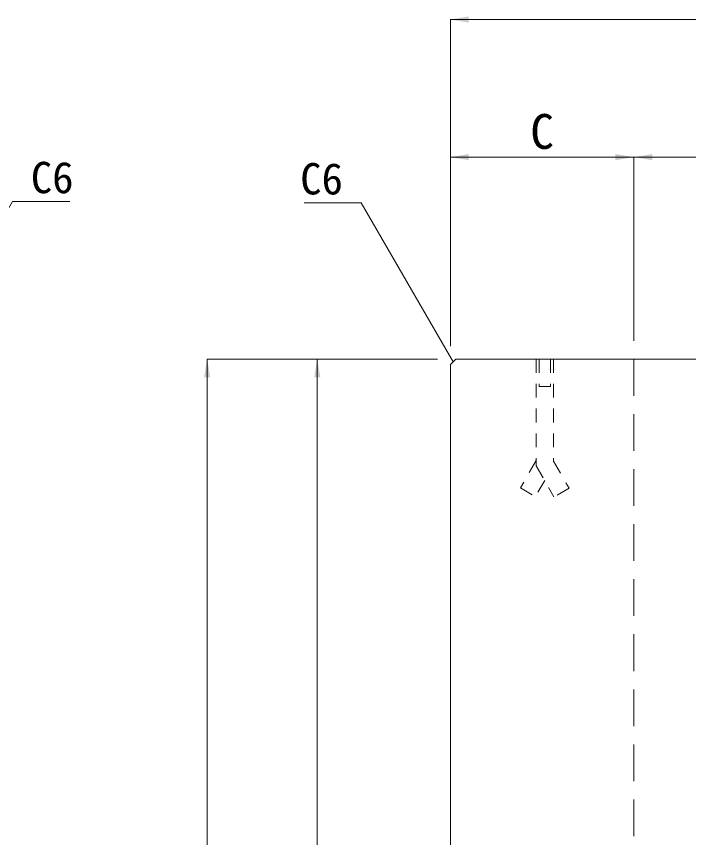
# Model space of a CAD drawing. Units: millimetres at full size; details may follow other scales. Extents: x 77366 to 106166, y -28085 to 6898.
# Drawn here: x 86143 to 86875, y -10188 to -9294 of the extents above; entities that cross this region are included whole.
import ezdxf
from ezdxf.enums import TextEntityAlignment as Align

# ---------------------------------------------------------------- set-up
doc = ezdxf.new("R2010")
doc.units = ezdxf.units.MM
doc.header["$LTSCALE"] = 50
doc.linetypes.add('USER1', pattern=[0.54, 0.3, -0.24])
doc.linetypes.add('USER2', pattern=[1.2, 0.8, -0.4])
for name, color, linetype, lineweight in [('寸法線', 7, 'Continuous', 13), ('引出線', 4, 'Continuous', 13), ('本体', 2, 'Continuous', 20), ('ｲﾝｻｰﾄ', 3, 'USER1', 9)]:
    doc.layers.add(name, color=color, linetype=linetype, lineweight=lineweight)
doc.styles.add('ＭＳ ゴシック', font='')
doc.styles.get('ＭＳ ゴシック').set_extended_font_data('MS Gothic')

# ---------------------------------------------------------------- blocks, each defined once
blk = doc.blocks.new('filled_arrow')
at = {"color": 0, "linetype": 'Continuous', "lineweight": -2}
blk.add_solid([(7.5, 1.25), (0, 0), (7.5, -1.25)], dxfattribs=at)

msp = doc.modelspace()

# ---------------------------------------------------------------- linework, layer by layer
at = {"layer": '寸法線'}
for p, q in [((86615.8, -9296.94), (87715.8, -9296.94)), ((86615.8, -9652.94), (86615.8, -9296.94)), ((86615.8, -9446.94), (86815.8, -9446.94)), ((86615.8, -9652.94), (86615.8, -9446.94)), ((86815.8, -9646.94), (86815.8, -9446.94)), ((86815.8, -9446.94), (87515.8, -9446.94)), ((86815.8, -9646.94), (86815.8, -9446.94)), ((86350.8, -10916.94), (86350.8, -9666.94)), ((86601.8, -9666.94), (86350.8, -9666.94)), ((86470.8, -9666.94), (86470.8, -10766.94)), ((86601.8, -9666.94), (86470.8, -9666.94))]:
    msp.add_line(p, q, dxfattribs=at)
at = {"layer": '引出線'}
for points in [[(86037.8, -9669.94), (86138.65, -9495.26), (86201.04, -9495.26)], [(86618.8, -9669.94), (86518.73, -9496.62), (86456.34, -9496.62)]]:
    msp.add_lwpolyline(points, dxfattribs=at)
at = {"layer": '本体'}
for p, q in [((86615.8, -9672.94), (86621.8, -9666.94)), ((86615.8, -9672.94), (86615.8, -10916.94)), ((86621.8, -9666.94), (87709.8, -9666.94))]:
    msp.add_line(p, q, dxfattribs=at)
at = {"layer": '本体', "linetype": 'USER2', "lineweight": 9}
msp.add_line((86815.8, -9666.94), (86815.8, -10766.94), dxfattribs=at)
at = {"layer": 'ｲﾝｻｰﾄ'}
for p, q in [((86709.3, -9666.94), (86709.3, -9783.41)), ((86709.3, -9666.94), (86728.3, -9666.94)), ((86712.72, -9666.94), (86712.72, -9696.94)), ((86724.88, -9666.94), (86724.88, -9696.94)), ((86728.3, -9666.94), (86728.3, -9778.32)), ((86712.72, -9696.94), (86724.88, -9696.94)), ((86709.3, -9777.61), (86692.08, -9807.44)), ((86728.3, -9778.32), (86745.21, -9807.62)), ((86709.3, -9783.41), (86728.75, -9817.12)), ((86718.8, -9799.16), (86708.53, -9816.94)), ((86692.08, -9807.44), (86708.53, -9816.94)), ((86745.21, -9807.62), (86728.75, -9817.12))]:
    msp.add_line(p, q, dxfattribs=at)

# ---------------------------------------------------------------- block references
at = {"layer": '寸法線', "xscale": 2.67, "yscale": 2.67}
for p in [(86615.8, -9296.94), (86615.8, -9446.94), (86815.8, -9446.94)]:
    msp.add_blockref('filled_arrow', p, dxfattribs=at)
for p, rotation in [((86815.8, -9446.94), 180), ((86350.8, -9666.94), 270), ((86470.8, -9666.94), 270)]:
    msp.add_blockref('filled_arrow', p, dxfattribs=dict(at, rotation=rotation))
at = {"layer": '引出線', "xscale": 0.133, "yscale": 0.133, "rotation": 120}
msp.add_blockref('filled_arrow', (86618.8, -9669.94), dxfattribs=at)

# ---------------------------------------------------------------- texts
at = {"layer": '寸法線', "style": 'ＭＳ ゴシック'}
msp.add_text('C', height=37.98, dxfattribs=at).set_placement((86715.8, -9418.94), align=Align.MIDDLE_CENTER)
at = {"layer": '引出線', "style": 'ＭＳ ゴシック'}
msp.add_text('C6', height=34.18, dxfattribs=at).set_placement((86158.65, -9452.06), align=Align.TOP_LEFT)
msp.add_text('C6', height=34.18, dxfattribs=at).set_placement((86498.73, -9453.42), align=Align.TOP_RIGHT)

doc.saveas('drawing.dxf')
